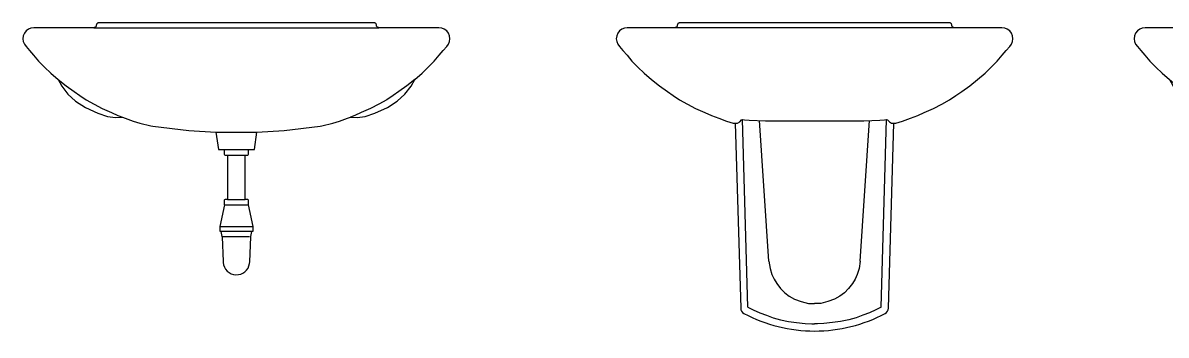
# Model space of a CAD drawing. Header units: millimetres. Extents: x 26555 to 42000, y 34815 to 42213.
# Drawn here: x 28471 to 30345, y 39060 to 39572 of the extents above; entities that cross this region are included whole.
import ezdxf

# ---------------------------------------------------------------- set-up
doc = ezdxf.new("R2010")
doc.units = ezdxf.units.MM
doc.layers.add('cad-block.com', color=250, linetype='Continuous')

# ---------------------------------------------------------------- blocks, each defined once
blk = doc.blocks.new('washbasin 33_front_cad-block.com')
at = {"color": 0}
for p, q in [((-233.7, 812), (233.7, 812)), ((-292.2, 727), (-279.3, 716.3)), ((-279.3, 716.3), (-266.2, 707.2)), ((279.3, 716.3), (266.2, 707.2)), ((292.2, 727), (279.3, 716.3)), ((-266.2, 707.2), (-256.8, 700.8)), ((-256.8, 700.8), (-246.3, 693.6)), ((-246.3, 693.6), (-233.4, 686.7)), ((246.3, 693.6), (233.4, 686.7)), ((256.8, 700.8), (246.3, 693.6)), ((266.2, 707.2), (256.8, 700.8)), ((-233.4, 686.7), (-220, 679.3)), ((-220, 679.3), (-204.7, 672.6)), ((220, 679.3), (204.7, 672.6)), ((233.4, 686.7), (220, 679.3)), ((-204.7, 672.6), (-194.1, 667.9)), ((-194.1, 667.9), (-186.8, 665.1)), ((194.1, 667.9), (186.8, 665.1)), ((204.7, 672.6), (194.1, 667.9)), ((-33.6, 640.5), (33.6, 640.5)), ((-20, 611.9), (20, 611.9)), ((-14.6, 602.8), (14.6, 602.8)), ((-14.6, 530.1), (14.6, 530.1)), ((-19.6, 521), (19.6, 521)), ((-27.3, 485.5), (27.3, 485.5)), ((-26.2, 478.2), (26.2, 478.2)), ((-22.5, 469.2), (21.7, 469.2))]:
    blk.add_line(p, q, dxfattribs=at)
blk.add_lwpolyline([(33.6, 640.5), (78.1, 643), (137.1, 650.3), (140, 650.7), (158.3, 655.4), (169.1, 658.8), (182.2, 663.3), (186.8, 665.1), (198.2, 664.5), (211.1, 666.4), (226.9, 671.5), (247.5, 681.2), (263.7, 691.5), (276.2, 702.8), (286.2, 716), (292.2, 727), (304.4, 737.6), (314.5, 747.4), (324.3, 757.2), (332.4, 767), (339.1, 774.8), (344.8, 781.3), (347.6, 785.1), (349.4, 789.3), (350, 794), (349.4, 798.7), (347.6, 802.9), (344.8, 806.7), (340.8, 809.7), (336.7, 811.4), (332, 812), (307.3, 812), (247.8, 812), (233.7, 812), (233, 812.1), (232.5, 812.2), (231.8, 812.5), (231.1, 812.9), (230.6, 813.4), (230.2, 813.9), (229.9, 814.5), (229.7, 815.1), (229.7, 816), (229.6, 816.8), (229.3, 817.6), (228.9, 818.3), (228.5, 818.8), (228, 819.2), (227.4, 819.6), (226.7, 819.9), (225.7, 820), (162.5, 820), (60.2, 820), (27.4, 820), (-18.4, 820), (-56, 820), (-162.5, 820), (-225.7, 820), (-226.7, 819.9), (-227.4, 819.6), (-228, 819.2), (-228.5, 818.8), (-228.9, 818.3), (-229.3, 817.6), (-229.6, 816.8), (-229.7, 816), (-229.7, 815.1), (-229.9, 814.5), (-230.2, 813.9), (-230.6, 813.4), (-231.1, 812.9), (-231.8, 812.5), (-232.5, 812.2), (-233, 812.1), (-233.7, 812), (-247.8, 812), (-307.5, 812), (-332, 812), (-336.7, 811.4), (-340.8, 809.7), (-344.8, 806.7), (-347.6, 802.9), (-349.4, 798.7), (-350, 794), (-349.4, 789.3), (-347.6, 785.1), (-344.8, 781.3), (-339.1, 774.8), (-332.4, 767), (-324.3, 757.2), (-314.5, 747.4), (-304.4, 737.6), (-292.2, 727), (-286.2, 716), (-276.2, 702.8), (-263.7, 691.5), (-247.5, 681.2), (-226.9, 671.5), (-211.1, 666.4), (-198.2, 664.5), (-186.8, 665.1), (-182.2, 663.3), (-169.1, 658.8), (-158.3, 655.4), (-140, 650.7), (-137.1, 650.3), (-78.1, 643), (-33.6, 640.5), (-29.6, 611.9), (-20, 611.9), (-20, 605.1, 0.414214), (-17.7, 602.8), (-14.6, 602.8), (-14.6, 530.1), (-17.7, 530.1, 0.414214), (-20, 527.8), (-20, 521), (-19.6, 521), (-27.3, 485.5), (-27.3, 478.2), (-26.2, 478.2, -0.357396), (-25.3, 477.5), (-25.3, 477.5), (-23.7, 469.4), (-23.6, 468.9), (-21.8, 428), (-21.8, 426.6, 0.896939), (21.6, 425.1), (21.8, 427.9), (23.6, 468.9), (23.7, 469.4), (25.3, 477.5), (25.3, 477.5, -0.357483), (26.2, 478.2), (27.3, 478.2), (27.3, 485.5), (19.6, 521), (20, 521), (20, 527.8, 0.414214), (17.7, 530.1), (14.6, 530.1), (14.6, 602.8), (17.7, 602.8, 0.414214), (20, 605.1), (20, 611.9), (29.6, 611.9)], format="xyb", close=True, dxfattribs=at)
blk = doc.blocks.new('washbasin 34_front_cad-block.com')
at = {"color": 0}
for p, q in [((229, 812), (-229, 812)), ((-126.3, 655.5), (-122.7, 657.4)), ((-122.7, 657.4), (-119.8, 660.8)), ((-119.8, 660.8), (-117.9, 661.2)), ((-109.2, 353), (-118.1, 661.1)), ((-117.9, 661.2), (-114.7, 660.6)), ((-114.7, 660.6), (-107.2, 660.4)), ((-107.2, 660.4), (-80.5, 659)), ((-74.8, 429), (-90.1, 659.5)), ((-80.5, 659), (80.5, 659)), ((74.8, 429), (90.1, 659.5)), ((80.5, 659), (107.2, 660.4)), ((107.2, 660.4), (114.7, 660.6)), ((109.2, 353), (118.1, 661.1)), ((114.7, 660.6), (117.9, 661.2)), ((117.9, 661.2), (119.8, 660.8)), ((119.8, 660.8), (122.7, 657.4)), ((122.7, 657.4), (126.3, 655.5)), ((-129.9, 655.3), (-126.3, 655.5)), ((126.3, 655.5), (129.9, 655.3))]:
    blk.add_line(p, q, dxfattribs=at)
blk.add_lwpolyline([(129.9, 655.3), (132.2, 655.1), (133.3, 655.4), (144.1, 658.8), (157.2, 663.3), (169.1, 667.9), (179.7, 672.6), (195, 679.3), (208.4, 686.7), (221.3, 693.6), (231.8, 700.8), (241.2, 707.2), (254.3, 716.3), (267.2, 727), (279.4, 737.6), (289.5, 747.4), (299.3, 757.2), (307.4, 767), (314.1, 774.8), (319.8, 781.3), (322.6, 785.1), (324.4, 789.3), (325, 794), (324.4, 798.7), (322.6, 802.9), (319.8, 806.7), (315.8, 809.7), (311.7, 811.4), (307, 812), (229, 812), (228.4, 812.1), (227.8, 812.2), (227.1, 812.5), (226.5, 812.9), (226, 813.4), (225.6, 813.9), (225.3, 814.5), (225.1, 815.1), (225, 816), (224.9, 816.8), (224.7, 817.6), (224.3, 818.3), (223.9, 818.8), (223.3, 819.2), (222.7, 819.6), (222, 819.9), (221, 820), (28.4, 820), (-17.4, 820), (-221, 820), (-222, 819.9), (-222.7, 819.6), (-223.3, 819.2), (-223.9, 818.8), (-224.3, 818.3), (-224.7, 817.6), (-224.9, 816.8), (-225, 816), (-225.1, 815.1), (-225.3, 814.5), (-225.6, 813.9), (-226, 813.4), (-226.5, 812.9), (-227.1, 812.5), (-227.8, 812.2), (-228.4, 812.1), (-229, 812), (-307, 812), (-311.7, 811.4), (-315.8, 809.7), (-319.8, 806.7), (-322.6, 802.9), (-324.4, 798.7), (-325, 794), (-324.4, 789.3), (-322.6, 785.1), (-319.8, 781.3), (-314.1, 774.8), (-307.4, 767), (-299.3, 757.2), (-289.5, 747.4), (-279.4, 737.6), (-267.2, 727), (-254.3, 716.3), (-241.2, 707.2), (-231.8, 700.8), (-221.3, 693.6), (-208.4, 686.7), (-195, 679.3), (-179.7, 672.6), (-169.1, 667.9), (-157.2, 663.3), (-144.1, 658.8), (-133.3, 655.4), (-132.2, 655.1), (-129.9, 655.3), (-121.1, 351.5, 0.269139), (-115.8, 343, 0.123198), (0, 314, 0.123198), (115.8, 343, 0.269139), (121.1, 351.5)], format="xyb", close=True, dxfattribs=at)
for points in [[(-74.8, 429), (-73, 416.9), (-69.9, 406.9), (-66.4, 399), (-62, 392.1), (-55.7, 383.9), (-48.8, 377), (-41.5, 371.4), (-32.7, 366.3), (-22, 362.6), (-10.1, 359.4), (0, 359)], [(74.8, 429), (73, 416.9), (69.9, 406.9), (66.4, 399), (62, 392.1), (55.7, 383.9), (48.8, 377), (41.5, 371.4), (32.7, 366.3), (22, 362.6), (10.1, 359.4), (0, 359)], [(-109.2, 353), (-100.4, 348.7), (-90, 344), (-79, 339.9), (-68, 335.8), (-56, 332.7), (-42.5, 329.9), (-29.6, 328), (-15.4, 326.4), (-4.6, 326.1), (0, 326)], [(109.2, 353), (100.4, 348.7), (90, 344), (79, 339.9), (68, 335.8), (56, 332.7), (42.5, 329.9), (29.6, 328), (15.4, 326.4), (4.6, 326.1), (0, 326)]]:
    blk.add_lwpolyline(points, dxfattribs=at)
blk = doc.blocks.new('washbasin 35_front_cad-block.com')
at = {"color": 0}
for p, q in [((-233.7, 812), (233.7, 812)), ((-292.2, 727), (-279.3, 716.3)), ((-279.3, 716.3), (-266.2, 707.2)), ((279.3, 716.3), (266.2, 707.2)), ((292.2, 727), (279.3, 716.3)), ((-266.2, 707.2), (-256.8, 700.8)), ((-256.8, 700.8), (-246.3, 693.6)), ((-246.3, 693.6), (-233.4, 686.7)), ((246.3, 693.6), (233.4, 686.7)), ((256.8, 700.8), (246.3, 693.6)), ((266.2, 707.2), (256.8, 700.8)), ((-233.4, 686.7), (-220, 679.3)), ((-220, 679.3), (-204.7, 672.6)), ((220, 679.3), (204.7, 672.6)), ((233.4, 686.7), (220, 679.3)), ((-204.7, 672.6), (-194.1, 667.9)), ((-194.1, 667.9), (-186.8, 665.1)), ((194.1, 667.9), (186.8, 665.1)), ((204.7, 672.6), (194.1, 667.9)), ((-129.9, 648.5), (-125.4, 648.8)), ((-125.4, 648.8), (-121.8, 650.7)), ((-121.8, 650.7), (-118.9, 654.1)), ((-118.9, 654.1), (-117, 654.5)), ((-109.2, 346.3), (-118.1, 654.3)), ((-117, 654.5), (-113.8, 653.9)), ((-113.8, 653.9), (-106.3, 653.7)), ((-106.3, 653.7), (-79.5, 652.3)), ((-74.8, 422.3), (-90.1, 652.8)), ((-79.5, 652.3), (79.5, 652.3)), ((74.8, 422.3), (90.1, 652.8)), ((79.5, 652.3), (106.3, 653.7)), ((106.3, 653.7), (113.8, 653.9)), ((109.2, 346.3), (118.1, 654.3)), ((113.8, 653.9), (117, 654.5)), ((117, 654.5), (118.9, 654.1)), ((118.9, 654.1), (121.8, 650.7)), ((121.8, 650.7), (125.4, 648.8)), ((125.4, 648.8), (129.9, 648.5))]:
    blk.add_line(p, q, dxfattribs=at)
blk.add_lwpolyline([(131.3, 648.4), (158.3, 655.4), (169.1, 658.8), (182.2, 663.3), (186.8, 665.1), (198.2, 664.5), (211.1, 666.4), (226.9, 671.5), (247.5, 681.2), (263.7, 691.5), (276.2, 702.8), (286.2, 716), (292.2, 727), (304.4, 737.6), (314.5, 747.4), (324.3, 757.2), (332.4, 767), (339.1, 774.8), (344.8, 781.3), (347.6, 785.1), (349.4, 789.3), (350, 794), (349.4, 798.7), (347.6, 802.9), (344.8, 806.7), (340.8, 809.7), (336.7, 811.4), (332, 812), (307.3, 812), (247.8, 812), (233.7, 812), (233, 812.1), (232.5, 812.2), (231.8, 812.5), (231.1, 812.9), (230.6, 813.4), (230.2, 813.9), (229.9, 814.5), (229.7, 815.1), (229.7, 816), (229.6, 816.8), (229.3, 817.6), (228.9, 818.3), (228.5, 818.8), (228, 819.2), (227.4, 819.6), (226.7, 819.9), (225.7, 820), (162.5, 820), (60.2, 820), (27.4, 820), (-18.4, 820), (-56, 820), (-162.5, 820), (-225.7, 820), (-226.7, 819.9), (-227.4, 819.6), (-228, 819.2), (-228.5, 818.8), (-228.9, 818.3), (-229.3, 817.6), (-229.6, 816.8), (-229.7, 816), (-229.7, 815.1), (-229.9, 814.5), (-230.2, 813.9), (-230.6, 813.4), (-231.1, 812.9), (-231.8, 812.5), (-232.5, 812.2), (-233, 812.1), (-233.7, 812), (-247.8, 812), (-307.5, 812), (-332, 812), (-336.7, 811.4), (-340.8, 809.7), (-344.8, 806.7), (-347.6, 802.9), (-349.4, 798.7), (-350, 794), (-349.4, 789.3), (-347.6, 785.1), (-344.8, 781.3), (-339.1, 774.8), (-332.4, 767), (-324.3, 757.2), (-314.5, 747.4), (-304.4, 737.6), (-292.2, 727), (-286.2, 716), (-276.2, 702.8), (-263.7, 691.5), (-247.5, 681.2), (-226.9, 671.5), (-211.1, 666.4), (-198.2, 664.5), (-186.8, 665.1), (-182.2, 663.3), (-169.1, 658.8), (-158.3, 655.4), (-131.3, 648.4), (-129.9, 648.5), (-121.1, 344.8, 0.269139), (-115.8, 336.3, 0.123198), (0, 307.3, 0.123198), (115.8, 336.3, 0.269139), (121.1, 344.8), (129.9, 648.5)], format="xyb", close=True, dxfattribs=at)
for points in [[(-74.8, 422.3), (-73, 410.2), (-69.9, 400.2), (-66.4, 392.3), (-62, 385.4), (-55.7, 377.2), (-48.8, 370.3), (-41.5, 364.6), (-32.7, 359.6), (-22, 355.8), (-10.1, 352.7), (0, 352.3)], [(74.8, 422.3), (73, 410.2), (69.9, 400.2), (66.4, 392.3), (62, 385.4), (55.7, 377.2), (48.8, 370.3), (41.5, 364.6), (32.7, 359.6), (22, 355.8), (10.1, 352.7), (0, 352.3)], [(-109.2, 346.3), (-100.4, 342), (-90, 337.3), (-79, 333.2), (-68, 329.1), (-56, 326), (-42.5, 323.2), (-29.6, 321.3), (-15.4, 319.7), (-4.6, 319.4), (0, 319.3)], [(109.2, 346.3), (100.4, 342), (90, 337.3), (79, 333.2), (68, 329.1), (56, 326), (42.5, 323.2), (29.6, 321.3), (15.4, 319.7), (4.6, 319.4), (0, 319.3)]]:
    blk.add_lwpolyline(points, dxfattribs=at)

msp = doc.modelspace()

# ---------------------------------------------------------------- block references
at = {"layer": 'cad-block.com'}
for name, p in [('washbasin 33_front_cad-block.com', (28820.8, 38752.4)), ('washbasin 34_front_cad-block.com', (29768.5, 38752.4)), ('washbasin 35_front_cad-block.com', (30642.4, 38752.4))]:
    msp.add_blockref(name, p, dxfattribs=at)

doc.saveas('drawing.dxf')
